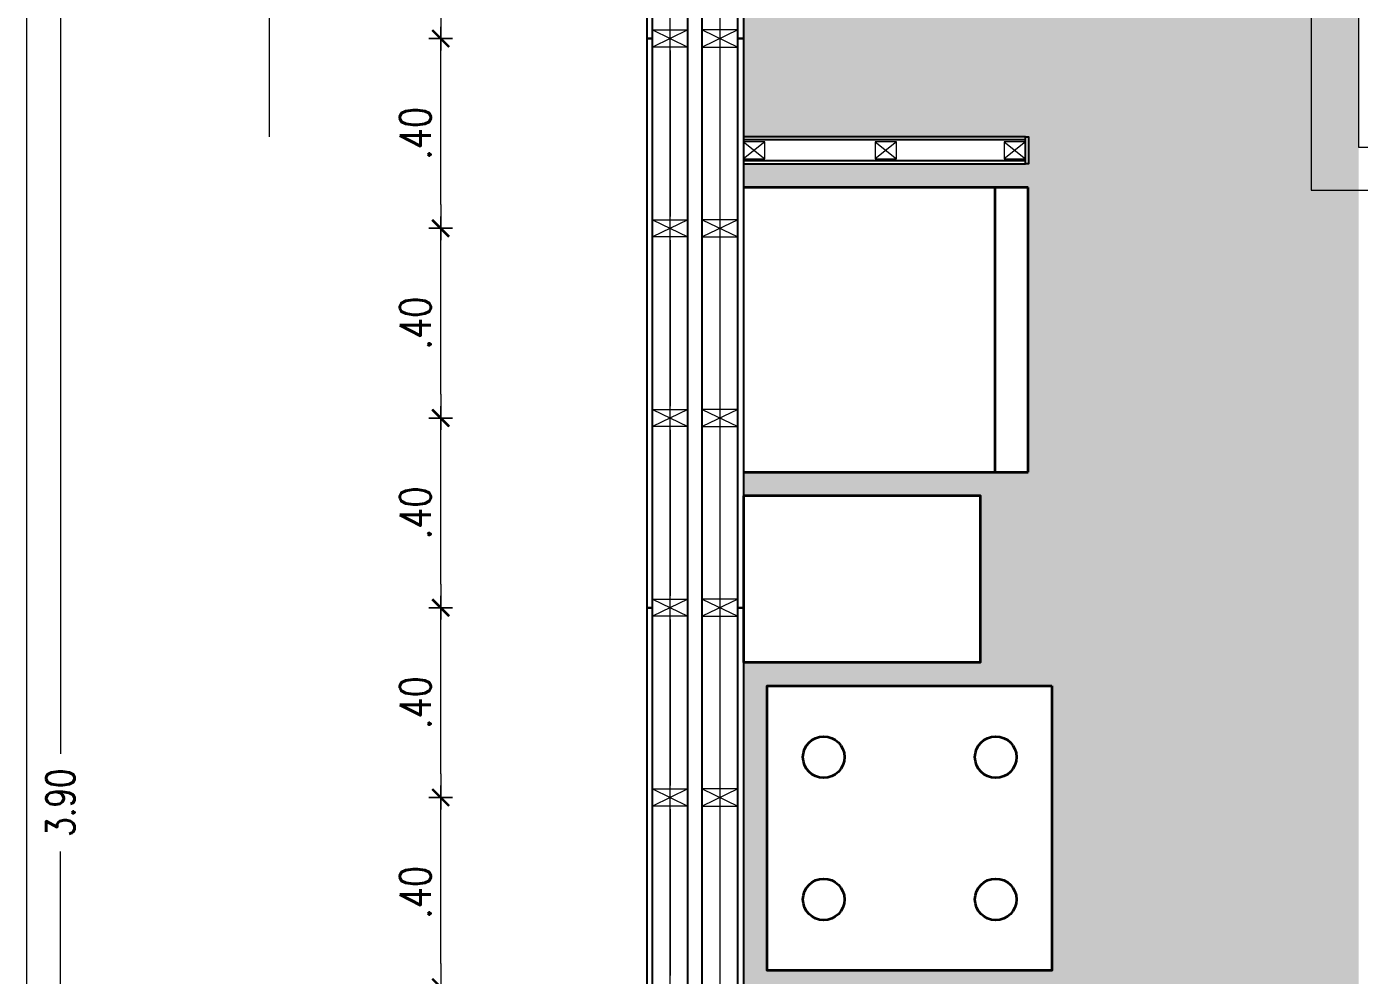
# Model space of a CAD drawing. Header units: metres. Extents: x -2 to 612, y -64 to 156.
# Drawn here: x 352.955 to 355.764, y 24.887 to 26.887 of the extents above; entities that cross this region are included whole.
import ezdxf
from ezdxf import colors
from ezdxf.entities.mleader import LeaderData, LeaderLine
from ezdxf.math import Vec2, Vec3

# ---------------------------------------------------------------- set-up
doc = ezdxf.new("R2010")
doc.units = ezdxf.units.M
doc.header["$LTSCALE"] = 5
doc.header["$MEASUREMENT"] = 0
doc.linetypes.add('HIDDEN', pattern=[0.375, 0.25, -0.125])
doc.layers.get('0').update_dxf_attribs({"color": 30})
doc.layers.get('DEFPOINTS').update_dxf_attribs({"color": 210})
for name, color, linetype, lineweight in [('A-ANNO-DIMS', 3, 'Continuous', 18), ('A-ANNO-SYMB', 3, 'Continuous', 18), ('A-DETL-MCUT', 4, 'Continuous', 25), ('A-ELEV-IDEN', 3, 'Continuous', 18), ('A-ELEV-MBE1', 7, 'Continuous', 35), ('A-ELEV-MBE2', 4, 'Continuous', 25), ('A-ELEV-OVHD', 3, 'HIDDEN', 18), ('A-FLOR-PATT', 8, 'Continuous', 18), ('A-FURN', 8, 'Continuous', 18), ('A-WALL-PATT', 8, 'Continuous', 18), ('A-WALL-STUD', 3, 'Continuous', 18)]:
    doc.layers.add(name, color=color, linetype=linetype, lineweight=lineweight)
doc.styles.add('E-ROMANS', font='romans.shx', dxfattribs={"width": 0.8})
doc.styles.get("Standard").update_dxf_attribs({"font": 'arial.ttf'})
doc.dimstyles.new('E-0050_ARW_12', dxfattribs={"dimscale": 0.001, "dimtxt": 60, "dimasz": 60, "dimexe": 30, "dimexo": 20, "dimgap": 30, "dimtad": 0, "dimzin": 0, "dimdsep": 46, "dimtxsty": 'E-ROMANS', "dimblk": 'OPEN90', "dimcen": 30, "dimclrd": 256, "dimclre": 256, "dimclrt": 256, "dimadec": 0, "dimazin": 0, "dimtfac": 1, "dimtmove": 1, "dimatfit": 3, "dimldrblk": 'OPEN90', "dimfxl": 1, "dimtfill": 1, "dimtolj": 1, "dimtzin": 0, "dimlwd": -1, "dimarcsym": 0})

# ---------------------------------------------------------------- blocks, each defined once
blk = doc.blocks.new('ARCH TICK 2')
for p, q in [((-1, 0), (0.5, 0)), ((0, 0.5), (0, -0.5))]:
    blk.add_line(p, q)
at = {"color": 0, "linetype": 'ByBlock'}
blk.add_line((-0.354, -0.354), (0.354, 0.354), dxfattribs=at)
at = {"color": 0, "linetype": 'ByBlock', "const_width": 0.106}
blk.add_lwpolyline([(-0.354, -0.354), (0.354, 0.354)], dxfattribs=at)
blk = doc.blocks.new('*D198')
at = {"layer": 'A-ANNO-DIMS', "transparency": 16777216}
blk.add_line((353.8273, 24.9115), (353.8273, 25.2115), dxfattribs=at)
at = {"layer": 'DEFPOINTS', "color": 0, "transparency": 16777216}
for p in [(353.8273, 25.2615), (354.3111, 25.2615), (354.3111, 24.8615)]:
    blk.add_point(p, dxfattribs=at)
at = {"layer": 'A-ANNO-DIMS', "transparency": 16777216, "xscale": 0.05, "yscale": 0.05, "zscale": 0.05}
for p, rotation in [((353.8273, 25.2615), 90), ((353.8273, 24.8615), 270)]:
    blk.add_blockref('ARCH TICK 2', p, dxfattribs=dict(at, rotation=rotation))
at = {"layer": 'A-ANNO-DIMS', "transparency": 16777216, "insert": (353.7739, 25.0615), "char_height": 0.065, "attachment_point": 5, "rotation": 90, "style": 'E-ROMANS'}
blk.add_mtext('\\A1;.40', dxfattribs=at)
blk = doc.blocks.new('_Open90')
at = {"color": 0, "linetype": 'ByBlock', "lineweight": -2}
for p, q in [((-0.5, 0.5), (0, 0)), ((0, 0), (-1, 0)), ((0, 0), (-0.5, -0.5))]:
    blk.add_line(p, q, dxfattribs=at)
blk = doc.blocks.new('*D199')
at = {"layer": 'A-ANNO-DIMS', "transparency": 16777216}
blk.add_line((353.8273, 25.3115), (353.8273, 25.6115), dxfattribs=at)
at = {"layer": 'DEFPOINTS', "color": 0, "transparency": 16777216}
for p in [(353.8273, 25.6615), (354.3111, 25.6615), (354.3111, 25.2615)]:
    blk.add_point(p, dxfattribs=at)
at = {"layer": 'A-ANNO-DIMS', "transparency": 16777216, "xscale": 0.05, "yscale": 0.05, "zscale": 0.05}
for p, rotation in [((353.8273, 25.6615), 90), ((353.8273, 25.2615), 270)]:
    blk.add_blockref('ARCH TICK 2', p, dxfattribs=dict(at, rotation=rotation))
at = {"layer": 'A-ANNO-DIMS', "transparency": 16777216, "insert": (353.7739, 25.4615), "char_height": 0.065, "attachment_point": 5, "rotation": 90, "style": 'E-ROMANS'}
blk.add_mtext('\\A1;.40', dxfattribs=at)
blk = doc.blocks.new('*D200')
at = {"layer": 'A-ANNO-DIMS', "transparency": 16777216}
blk.add_line((353.8273, 25.7115), (353.8273, 26.0115), dxfattribs=at)
at = {"layer": 'DEFPOINTS', "color": 0, "transparency": 16777216}
for p in [(353.8273, 26.0615), (354.3111, 26.0615), (354.3111, 25.6615)]:
    blk.add_point(p, dxfattribs=at)
at = {"layer": 'A-ANNO-DIMS', "transparency": 16777216, "xscale": 0.05, "yscale": 0.05, "zscale": 0.05}
for p, rotation in [((353.8273, 26.0615), 90), ((353.8273, 25.6615), 270)]:
    blk.add_blockref('ARCH TICK 2', p, dxfattribs=dict(at, rotation=rotation))
at = {"layer": 'A-ANNO-DIMS', "transparency": 16777216, "insert": (353.7739, 25.8615), "char_height": 0.065, "attachment_point": 5, "rotation": 90, "style": 'E-ROMANS'}
blk.add_mtext('\\A1;.40', dxfattribs=at)
blk = doc.blocks.new('*D201')
at = {"layer": 'A-ANNO-DIMS', "transparency": 16777216}
blk.add_line((353.8273, 26.1115), (353.8273, 26.4115), dxfattribs=at)
at = {"layer": 'DEFPOINTS', "color": 0, "transparency": 16777216}
for p in [(353.8273, 26.4615), (354.3111, 26.4615), (354.3111, 26.0615)]:
    blk.add_point(p, dxfattribs=at)
at = {"layer": 'A-ANNO-DIMS', "transparency": 16777216, "xscale": 0.05, "yscale": 0.05, "zscale": 0.05}
for p, rotation in [((353.8273, 26.4615), 90), ((353.8273, 26.0615), 270)]:
    blk.add_blockref('ARCH TICK 2', p, dxfattribs=dict(at, rotation=rotation))
at = {"layer": 'A-ANNO-DIMS', "transparency": 16777216, "insert": (353.7739, 26.2615), "char_height": 0.065, "attachment_point": 5, "rotation": 90, "style": 'E-ROMANS'}
blk.add_mtext('\\A1;.40', dxfattribs=at)
blk = doc.blocks.new('*D202')
at = {"layer": 'A-ANNO-DIMS', "transparency": 16777216}
blk.add_line((353.8273, 26.5115), (353.8273, 26.8115), dxfattribs=at)
at = {"layer": 'DEFPOINTS', "color": 0, "transparency": 16777216}
for p in [(353.8273, 26.8615), (354.3111, 26.8615), (354.3111, 26.4615)]:
    blk.add_point(p, dxfattribs=at)
at = {"layer": 'A-ANNO-DIMS', "transparency": 16777216, "xscale": 0.05, "yscale": 0.05, "zscale": 0.05}
for p, rotation in [((353.8273, 26.8615), 90), ((353.8273, 26.4615), 270)]:
    blk.add_blockref('ARCH TICK 2', p, dxfattribs=dict(at, rotation=rotation))
at = {"layer": 'A-ANNO-DIMS', "transparency": 16777216, "insert": (353.7739, 26.6615), "char_height": 0.065, "attachment_point": 5, "rotation": 90, "style": 'E-ROMANS'}
blk.add_mtext('\\A1;.40', dxfattribs=at)
blk = doc.blocks.new('*D203')
at = {"layer": 'A-ANNO-DIMS', "transparency": 16777216}
blk.add_line((353.8273, 26.9115), (353.8273, 27.2114), dxfattribs=at)
at = {"layer": 'DEFPOINTS', "color": 0, "transparency": 16777216}
for p in [(353.8273, 27.2614), (354.3111, 27.2614), (354.3111, 26.8615)]:
    blk.add_point(p, dxfattribs=at)
at = {"layer": 'A-ANNO-DIMS', "transparency": 16777216, "xscale": 0.05, "yscale": 0.05, "zscale": 0.05}
for p, rotation in [((353.8273, 27.2614), 90), ((353.8273, 26.8615), 270)]:
    blk.add_blockref('ARCH TICK 2', p, dxfattribs=dict(at, rotation=rotation))
at = {"layer": 'A-ANNO-DIMS', "transparency": 16777216, "insert": (353.7739, 27.0615), "char_height": 0.065, "attachment_point": 5, "rotation": 90, "style": 'E-ROMANS'}
blk.add_mtext('\\A1;.40', dxfattribs=at)
blk = doc.blocks.new('*D223')
at = {"layer": 'A-ANNO-DIMS', "lineweight": -2, "transparency": 16777216}
for p, q in [((354.9068, 27.202), (352.9957, 27.202)), ((354.8958, 23.299), (352.9957, 23.299))]:
    blk.add_line(p, q, dxfattribs=at)
at = {"layer": 'A-ANNO-DIMS', "transparency": 16777216}
for p, q in [((353.0257, 27.142), (353.0257, 25.3537)), ((353.0257, 23.359), (353.0257, 25.1474))]:
    blk.add_line(p, q, dxfattribs=at)
at = {"layer": 'DEFPOINTS', "color": 0, "transparency": 16777216}
for p in [(353.0257, 27.202), (354.9268, 27.202), (354.9158, 23.299)]:
    blk.add_point(p, dxfattribs=at)
at = {"layer": 'A-ANNO-DIMS', "transparency": 16777216, "xscale": 0.06, "yscale": 0.06, "zscale": 0.06}
for p, rotation in [((353.0257, 27.202), 90), ((353.0257, 23.299), 270)]:
    blk.add_blockref('_Open90', p, dxfattribs=dict(at, rotation=rotation))
at = {"layer": 'A-ANNO-DIMS', "transparency": 16777216, "insert": (353.0257, 25.2505), "char_height": 0.06, "attachment_point": 5, "rotation": 90, "style": 'E-ROMANS', "bg_fill": 3, "box_fill_scale": 1.25, "bg_fill_color": 256, "bg_fill_true_color": 13158600, "bg_fill_transparency": 0}
blk.add_mtext('\\A1;3.90', dxfattribs=at)

msp = doc.modelspace()

# ---------------------------------------------------------------- hatches: boundary and pattern name
at = {"layer": 'A-FLOR-PATT'}
h = msp.add_hatch(dxfattribs=at)
h.set_pattern_fill('DOTS', color=256, scale=0.02, style=0)
h.set_pattern_definition([(0, (-33.77306, 0), (0.015875, 0.03175), [0, -0.03175])])
h.paths.add_polyline_path([(355.66259, 27.15453), (354.4656, 27.15453), (354.4656, 26.86154), (354.4656, 26.65454), (355.06613, 26.65453), (355.06613, 26.59753), (355.06613, 26.59752), (355.06013, 26.59752), (354.4656, 26.59753), (354.4656, 26.54752), (355.0656, 26.54752), (355.0656, 25.94752), (354.4656, 25.94752), (354.4656, 25.89752), (354.96504, 25.89752), (354.96504, 25.54655), (354.4656, 25.54655), (354.4656, 24.84654), (354.96559, 24.84654), (354.96559, 24.14654), (354.9656, 24.14654), (354.96559, 23.34654), (355.66559, 23.34654), (355.69059, 23.34654), (355.7626, 23.34654), (355.7626, 26.54152), (355.66259, 26.54152)])
h.paths.add_polyline_path([(355.1156, 25.49654), (355.1156, 24.89654), (354.5156, 24.89654), (354.5156, 25.49654)], flags=16)
h.paths.add_polyline_path([(355.7626, 27.15453), (355.66259, 27.15453), (355.66259, 26.54152), (355.7626, 26.54152)])

# ---------------------------------------------------------------- linework, layer by layer
at = {"layer": 'A-ANNO-SYMB'}
for p, q in [((354.4161, 33.61894), (354.4161, 21.59535)), ((354.31106, 21.94694), (354.31106, 33.22033))]:
    msp.add_line(p, q, dxfattribs=at)
at = {"layer": 'A-DETL-MCUT'}
for points in [[(354.27355, 26.86154), (354.27355, 28.06154), (354.26155, 28.06154), (354.26155, 26.86154)], [(354.4536, 26.86154), (354.4536, 28.06154), (354.4656, 28.06154), (354.4656, 26.86154)], [(354.27355, 25.66154), (354.27355, 26.86154), (354.26155, 26.86154), (354.26155, 25.66154)], [(354.4536, 25.66154), (354.4536, 26.86154), (354.4656, 26.86154), (354.4656, 25.66154)], [(355.06013, 26.59752), (355.06013, 26.65453), (355.06613, 26.65453), (355.06613, 26.59752)], [(354.27355, 24.46154), (354.27355, 25.66154), (354.26155, 25.66154), (354.26155, 24.46154)], [(354.4536, 24.46154), (354.4536, 25.66154), (354.4656, 25.66154), (354.4656, 24.46154)]]:
    msp.add_lwpolyline(points, close=True, dxfattribs=at)
at = {"layer": 'A-ELEV-IDEN'}
msp.add_lwpolyline([(352.95452, 34.02639), (352.95452, 19.95747)], dxfattribs=at)
at = {"layer": 'A-ELEV-MBE1'}
for p, q in [((354.99618, 25.94752), (354.99618, 26.54752)), ((355.0656, 25.94752), (355.0656, 26.54752))]:
    msp.add_line(p, q, dxfattribs=at)
for centre in [(354.99737, 25.34654), (354.99737, 25.04654)]:
    msp.add_circle(centre, 0.04376, dxfattribs=at)
at = {"layer": 'A-ELEV-MBE2'}
for p, q in [((354.34856, 23.02354), (354.34855, 30.39955)), ((354.3786, 23.02354), (354.37859, 30.39956)), ((354.3786, 23.02353), (354.37859, 30.39955))]:
    msp.add_line(p, q, dxfattribs=at)
at = {"layer": 'A-ELEV-OVHD'}
msp.add_lwpolyline([(355.66259, 27.15452), (355.66259, 26.54152), (355.8126, 26.54152), (355.8126, 26.63152), (355.7626, 26.63152), (355.7626, 27.15453)], dxfattribs=at)
at = {"layer": 'A-FURN'}
for p, q in [((355.06013, 26.64403), (355.01513, 26.60803)), ((355.01513, 26.64403), (355.06013, 26.60803))]:
    msp.add_line(p, q, dxfattribs=at)
msp.add_lwpolyline([(355.06013, 26.64403), (355.01513, 26.64403), (355.01513, 26.60803), (355.06013, 26.60803)], close=True, dxfattribs=at)

# ---------------------------------------------------------------- dimensions: what is measured, and where the dimension line sits
at = {"layer": 'A-ANNO-DIMS'}
for base, p1, p2, picture, middle in [((353.82727, 27.26142), (354.31106, 26.86154), (354.31106, 27.26142), '*D203', (353.77387, 27.06148)), ((353.82727, 26.86154), (354.31106, 26.46153), (354.31106, 26.86154), '*D202', (353.77387, 26.66154)), ((353.82727, 26.46153), (354.31106, 26.06153), (354.31106, 26.46153), '*D201', (353.77387, 26.26153)), ((353.82727, 26.06153), (354.31106, 25.66153), (354.31106, 26.06153), '*D200', (353.77387, 25.86153)), ((353.82727, 25.66153), (354.31106, 25.26153), (354.31106, 25.66153), '*D199', (353.77387, 25.46153)), ((353.82727, 25.26153), (354.31106, 24.86153), (354.31106, 25.26153), '*D198', (353.77387, 25.06153))]:
    dim = msp.add_linear_dim(base=base, p1=p1, p2=p2, angle=90, dimstyle='E-0050_ARW_12', dxfattribs=at)
    dim.commit()
    dim.dimension.update_dxf_attribs({"geometry": picture, "text_midpoint": middle})

# ---------------------------------------------------------------- next in the draw order: dimensions: what is measured, and where the dimension line sits
dim = msp.add_linear_dim(base=(353.02572, 27.20204), p1=(354.91583, 23.29904), p2=(354.92683, 27.20204), angle=90, dimstyle='E-0050_ARW_12', override={"dimfxl": 0.3}, dxfattribs=at)
dim.commit()
dim.dimension.update_dxf_attribs({"geometry": '*D223', "text_midpoint": (353.02572, 25.25054)})

# ---------------------------------------------------------------- next in the draw order: linework, layer by layer
at = {"layer": 'A-DETL-MCUT'}
for points in [[(354.4656, 26.64853), (355.06013, 26.64853), (355.06013, 26.65453), (354.4656, 26.65454)], [(354.4656, 26.59753), (355.06013, 26.59753), (355.06013, 26.60353), (354.4656, 26.60354)]]:
    msp.add_lwpolyline(points, dxfattribs=at)
at = {"layer": 'A-ELEV-MBE1'}
for p, q in [((355.0656, 26.54752), (354.4656, 26.54752)), ((354.4656, 25.94752), (355.0656, 25.94752))]:
    msp.add_line(p, q, dxfattribs=at)
for points in [[(354.4656, 25.89752), (354.4656, 25.54655), (354.96504, 25.54655), (354.96504, 25.89752)], [(355.1156, 25.49654), (355.1156, 24.89654), (354.5156, 24.89654), (354.5156, 25.49654)]]:
    msp.add_lwpolyline(points, close=True, dxfattribs=at)
for centre in [(354.63471, 25.34654), (354.63471, 25.04654)]:
    msp.add_circle(centre, 0.04376, dxfattribs=at)
at = {"layer": 'A-ELEV-OVHD'}
msp.add_line((353.46664, 26.65453), (353.46664, 27.15453), dxfattribs=at)
at = {"layer": 'A-FURN'}
for p, q in [((354.5106, 26.64403), (354.4656, 26.60803)), ((354.4656, 26.64403), (354.5106, 26.60803)), ((354.78837, 26.64403), (354.74337, 26.60803)), ((354.74337, 26.64403), (354.78837, 26.60803)), ((354.4656, 26.54752), (354.4656, 25.94752))]:
    msp.add_line(p, q, dxfattribs=at)
for points in [[(354.5106, 26.64403), (354.4656, 26.64403), (354.4656, 26.60803), (354.5106, 26.60803)], [(354.78837, 26.64403), (354.74337, 26.64403), (354.74337, 26.60803), (354.78837, 26.60803)]]:
    msp.add_lwpolyline(points, close=True, dxfattribs=at)
at = {"layer": 'A-WALL-PATT', "ltscale": 0.1}
for p, q in [((354.31106, 26.83654), (354.31105, 26.48654)), ((354.4161, 26.83654), (354.4161, 26.48654)), ((354.31105, 26.43654), (354.31105, 26.08654)), ((354.4161, 26.43654), (354.4161, 26.08654)), ((354.31105, 26.03654), (354.31105, 25.68654)), ((354.4161, 26.03654), (354.4161, 25.68654)), ((354.31105, 25.63654), (354.31106, 25.28654)), ((354.4161, 25.63654), (354.4161, 25.28654)), ((354.31105, 25.23654), (354.31105, 24.88654)), ((354.4161, 25.23654), (354.4161, 24.88654))]:
    msp.add_line(p, q, dxfattribs=at)
at = {"layer": 'A-WALL-STUD'}
for p, q in [((354.27355, 26.87954), (354.34855, 26.84354)), ((354.34855, 26.87954), (354.27355, 26.84354)), ((354.4536, 26.87954), (354.3786, 26.84354)), ((354.3786, 26.87954), (354.4536, 26.84354)), ((354.27355, 26.47954), (354.34855, 26.44354)), ((354.34855, 26.47954), (354.27355, 26.44354)), ((354.4536, 26.47954), (354.3786, 26.44354)), ((354.3786, 26.47954), (354.4536, 26.44354)), ((354.27355, 26.07954), (354.34855, 26.04354)), ((354.34855, 26.07954), (354.27355, 26.04354)), ((354.4536, 26.07954), (354.3786, 26.04354)), ((354.3786, 26.07954), (354.4536, 26.04354)), ((354.27355, 25.67954), (354.34855, 25.64354)), ((354.34855, 25.67954), (354.27355, 25.64354)), ((354.4536, 25.67954), (354.3786, 25.64354)), ((354.3786, 25.67954), (354.4536, 25.64354)), ((354.27355, 25.27954), (354.34855, 25.24354)), ((354.34855, 25.27954), (354.27355, 25.24354)), ((354.4536, 25.27954), (354.3786, 25.24354)), ((354.3786, 25.27954), (354.4536, 25.24354))]:
    msp.add_line(p, q, dxfattribs=at)
for points in [[(354.27355, 26.87954), (354.34855, 26.87954), (354.34855, 26.84354), (354.27355, 26.84354)], [(354.4536, 26.87954), (354.3786, 26.87954), (354.3786, 26.84354), (354.4536, 26.84354)], [(354.27355, 26.47954), (354.34855, 26.47954), (354.34855, 26.44354), (354.27355, 26.44354)], [(354.4536, 26.47954), (354.3786, 26.47954), (354.3786, 26.44354), (354.4536, 26.44354)], [(354.27355, 26.07954), (354.34855, 26.07954), (354.34855, 26.04354), (354.27355, 26.04354)], [(354.4536, 26.07954), (354.3786, 26.07954), (354.3786, 26.04354), (354.4536, 26.04354)], [(354.27355, 25.67954), (354.34855, 25.67954), (354.34855, 25.64354), (354.27355, 25.64354)], [(354.4536, 25.67954), (354.3786, 25.67954), (354.3786, 25.64354), (354.4536, 25.64354)], [(354.27355, 25.27954), (354.34855, 25.27954), (354.34855, 25.24354), (354.27355, 25.24354)], [(354.4536, 25.27954), (354.3786, 25.27954), (354.3786, 25.24354), (354.4536, 25.24354)]]:
    msp.add_lwpolyline(points, close=True, dxfattribs=at)

# ---------------------------------------------------------------- next in the draw order: leaders
at = {"layer": 'A-ANNO-SYMB'}
ml = msp.add_multileader_mtext('Standard', dxfattribs=at)
ml.set_content('', color=256)
ml.set_leader_properties()
ml.set_arrow_properties(name='OPEN90')
ml.build(insert=Vec2(0, 0))
ml.multileader.update_dxf_attribs({"text_right_attachment_type": 6, "dogleg_length": 0.36, "arrow_head_size": 20})
ctx = ml.context
ctx.base_point, ctx.arrow_head_size, ctx.plane_origin = Vec3(355.33943, 29.7735), 20, Vec3(354.55259, 29.94462)
ctx.right_attachment = 6
notes = []
notes.append((ctx, [(0, (1, 1, 0), (354.97943, 29.7735), (1, 0), 0.36, [(0, [(354.55259, 29.94462)], 0, [])])]))
ctx.mtext.insert, ctx.mtext.flow_direction = Vec3(357.33943, 31.7735), 5
for ctx, leaders in notes:
    for number, flags, end, landing, length, lines in leaders:
        leader = LeaderData()
        leader.index, (leader.has_last_leader_line, leader.has_dogleg_vector, leader.attachment_direction) = number, flags
        leader.last_leader_point, leader.dogleg_vector, leader.dogleg_length = Vec3(end), Vec3(landing), length
        for number, points, colour, breaks in lines:
            line = LeaderLine()
            line.index, line.vertices, line.color, line.breaks = number, Vec3.list(points), colors.encode_raw_color(colour), breaks
            leader.lines.append(line)
        ctx.leaders.append(leader)

doc.saveas('drawing.dxf')
